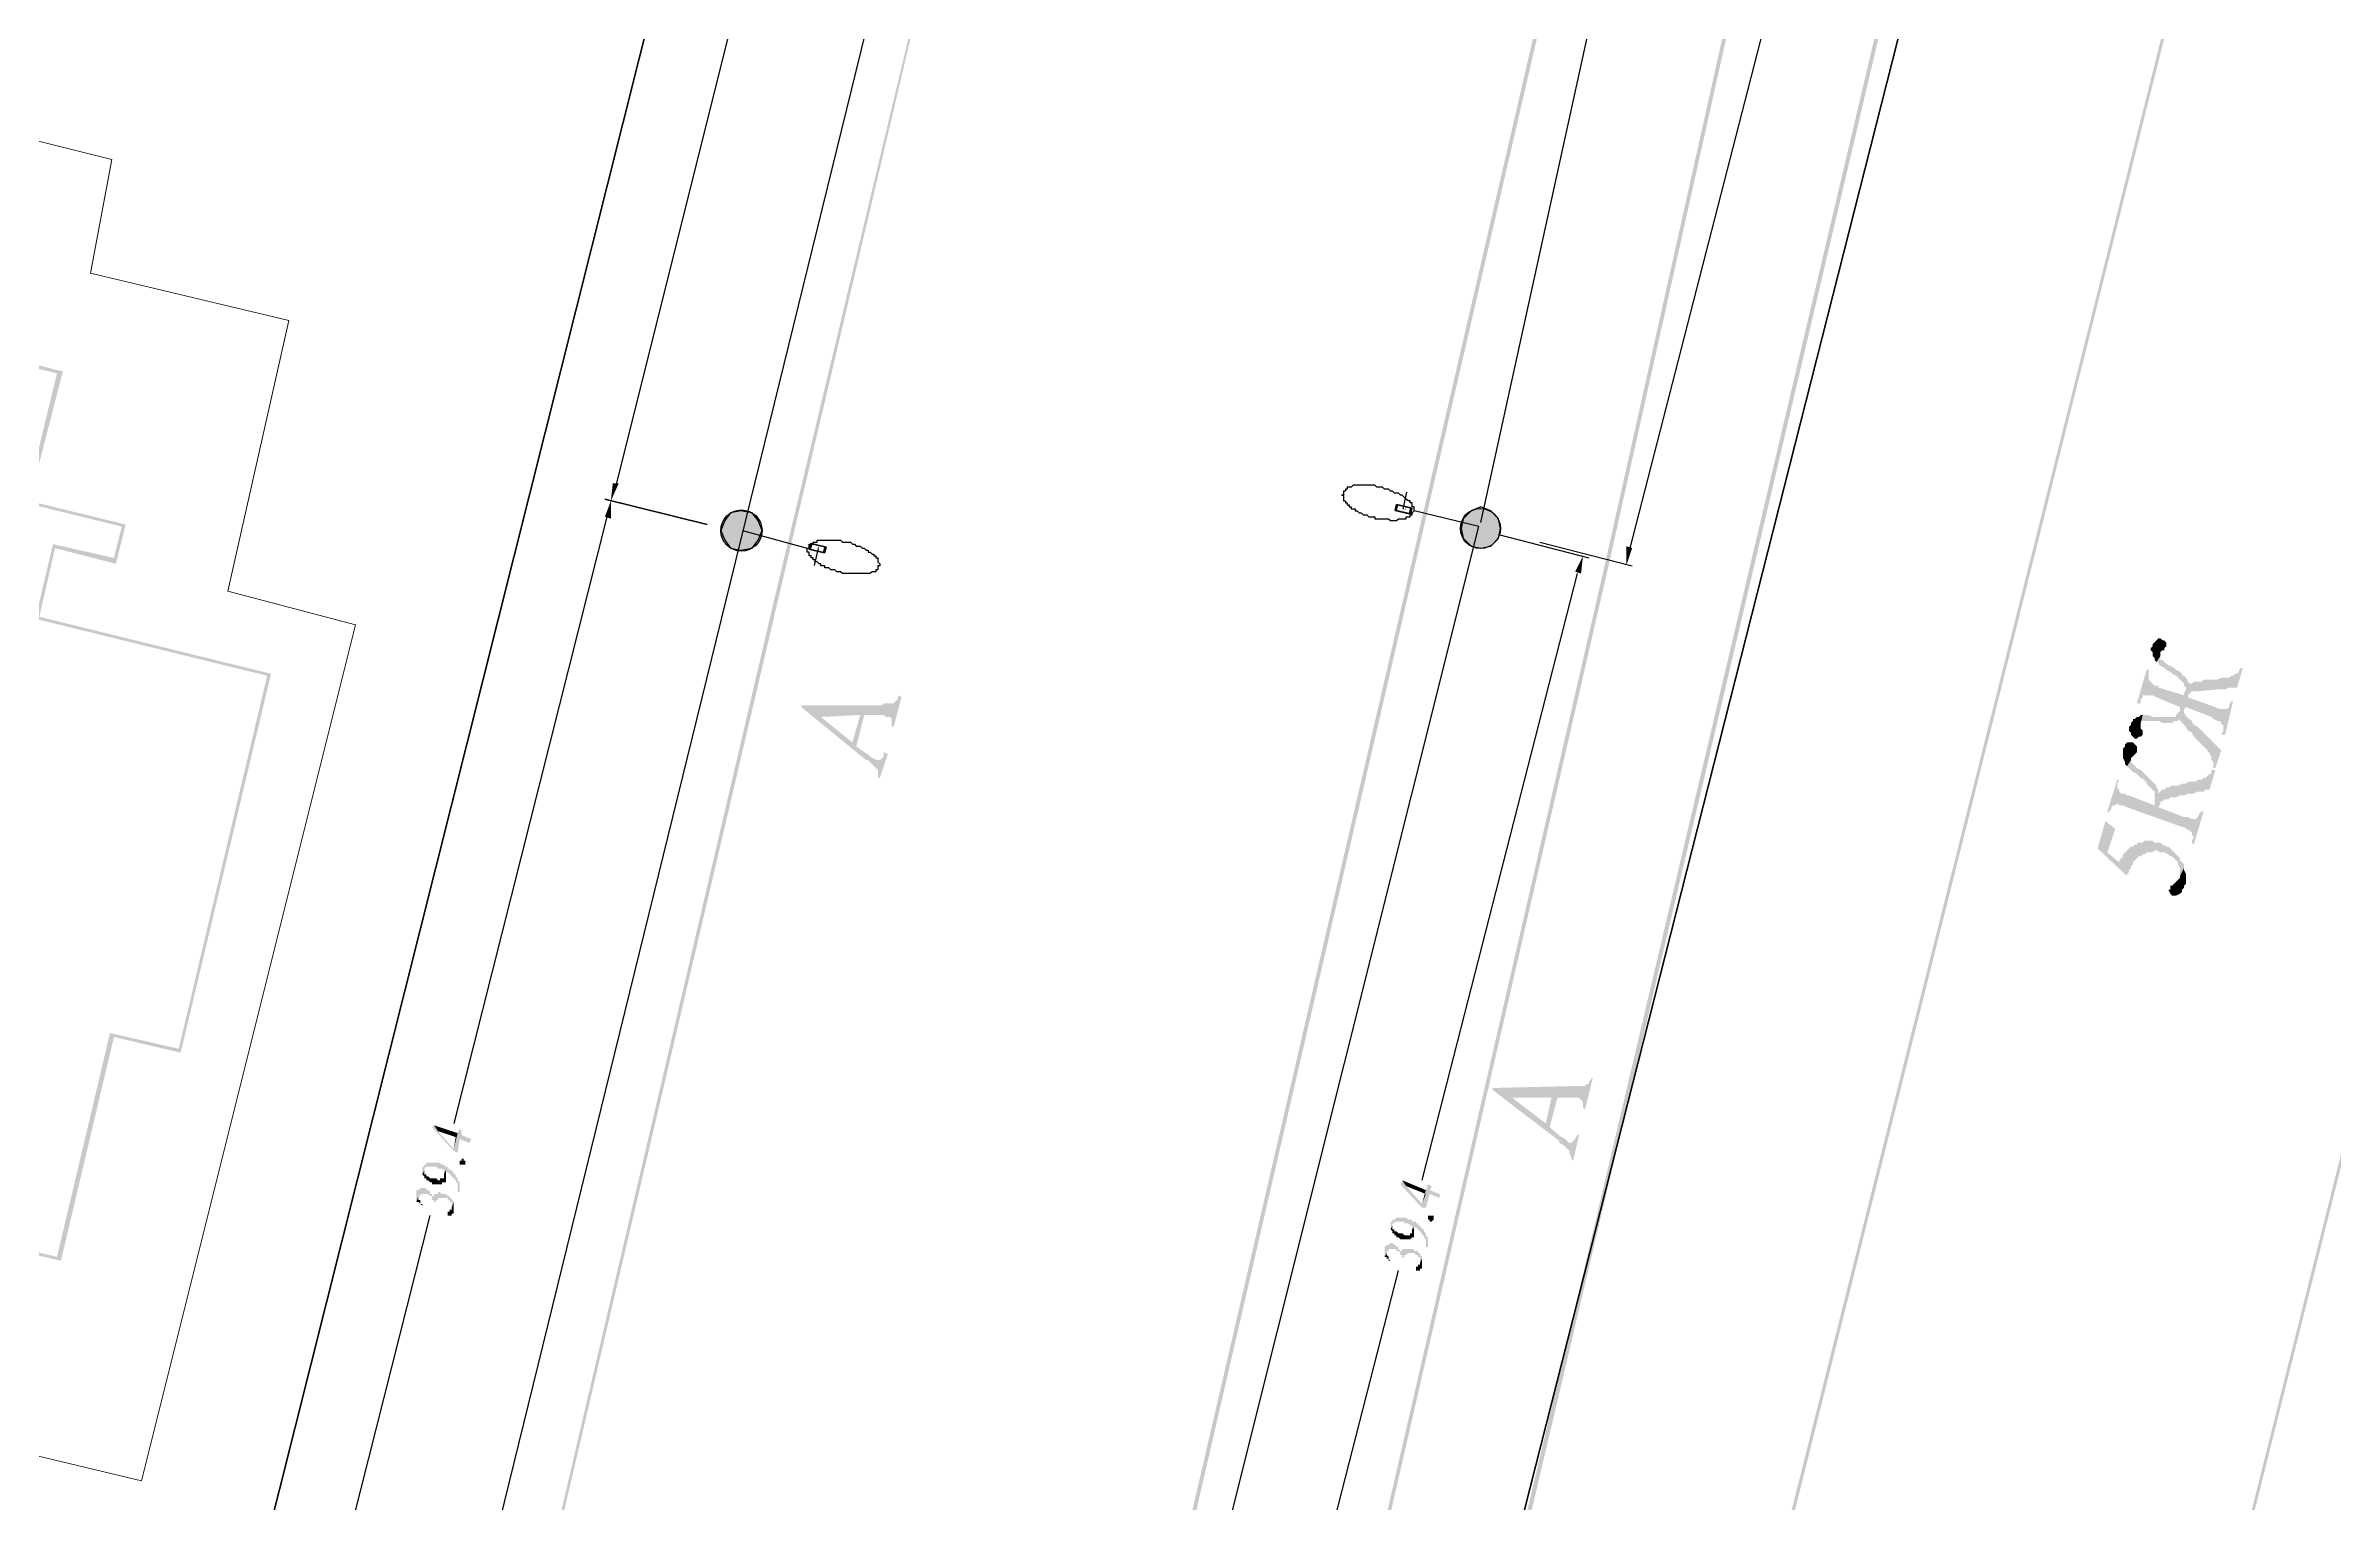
# Model space of a CAD drawing. Extents: x 243 to 885, y -99 to 1005.
# Drawn here: x 288 to 353.2, y -44.9 to -3.4 of the extents above; entities that cross this region are included whole.
import ezdxf

# ---------------------------------------------------------------- set-up
doc = ezdxf.new("R2010")
doc.units = 0
doc.header["$MEASUREMENT"] = 0
for name, color, linetype in [('DLXLUM01', 6, 'Continuous'), ('DLXLUMEX', 2, 'Continuous'), ('DLXSCENE', 7, 'Continuous'), ('PDF _Геометрия', 7, 'Continuous'), ('PDF _Сплошная заливка', 7, 'Continuous')]:
    doc.layers.add(name, color=color, linetype=linetype)

# ---------------------------------------------------------------- blocks, each defined once
blk = doc.blocks.new('*U22')
for p, q in [((-0.214, 0.137), (-0.253, -0.028)), ((-0.253, -0.028), (-0.214, 0.137)), ((-0.185, 0.13), (-0.224, -0.035)), ((-0.224, -0.035), (-0.185, 0.13)), ((-0.185, 0.13), (-0.214, 0.137)), ((0.195, 0.042), (-0.214, 0.137)), ((-0.214, 0.137), (-0.185, 0.13)), ((-0.214, 0.137), (0.195, 0.042)), ((0.224, 0.035), (-0.185, 0.13)), ((-0.185, 0.13), (0.224, 0.035)), ((0.156, -0.124), (0.195, 0.042)), ((0.195, 0.042), (0.156, -0.124)), ((0.185, -0.13), (0.224, 0.035)), ((0.224, 0.035), (0.185, -0.13)), ((0.224, 0.035), (0.195, 0.042)), ((0.195, 0.042), (0.224, 0.035)), ((-0.224, -0.035), (-0.253, -0.028)), ((-0.253, -0.028), (0.156, -0.124)), ((-0.253, -0.028), (-0.224, -0.035)), ((0.156, -0.124), (-0.253, -0.028)), ((-0.224, -0.035), (0.185, -0.13)), ((0.185, -0.13), (-0.224, -0.035)), ((0.156, -0.124), (0.185, -0.13)), ((0.185, -0.13), (0.156, -0.124))]:
    blk.add_line(p, q)
at = {"color": 1}
blk.add_line((-0.029, 0.007), (0.084, 0.494), dxfattribs=at)
at = {"layer": 'DLXLUMEX', "color": 7}
blk.add_text('1', height=0.1, dxfattribs=at).set_placement((0, 0))
blk = doc.blocks.new('*U33')
for p, q in [((-0.185, 0.13), (-0.224, -0.035)), ((-0.224, -0.035), (-0.185, 0.13)), ((-0.156, 0.124), (-0.195, -0.042)), ((-0.195, -0.042), (-0.156, 0.124)), ((0.224, 0.035), (-0.185, 0.13)), ((-0.156, 0.124), (-0.185, 0.13)), ((-0.185, 0.13), (0.224, 0.035)), ((-0.185, 0.13), (-0.156, 0.124)), ((0.253, 0.028), (-0.156, 0.124)), ((-0.156, 0.124), (0.253, 0.028)), ((0.185, -0.13), (0.224, 0.035)), ((0.224, 0.035), (0.185, -0.13)), ((0.214, -0.137), (0.253, 0.028)), ((0.253, 0.028), (0.214, -0.137)), ((0.224, 0.035), (0.253, 0.028)), ((0.253, 0.028), (0.224, 0.035)), ((-0.224, -0.035), (0.185, -0.13)), ((0.185, -0.13), (-0.224, -0.035)), ((-0.224, -0.035), (-0.195, -0.042)), ((-0.195, -0.042), (-0.224, -0.035)), ((-0.195, -0.042), (0.214, -0.137)), ((0.214, -0.137), (-0.195, -0.042)), ((0.185, -0.13), (0.214, -0.137)), ((0.214, -0.137), (0.185, -0.13))]:
    blk.add_line(p, q)
at = {"color": 1}
blk.add_line((0.029, -0.007), (-0.084, -0.494), dxfattribs=at)
at = {"layer": 'DLXLUMEX', "color": 7}
blk.add_text('1', height=0.1, dxfattribs=at).set_placement((0, 0))
blk = doc.blocks.new('*U46')
for p, q in [((177.326, 706.222), (0, 0)), ((33.147, -9.687), (212.825, 698.104))]:
    blk.add_line(p, q)

msp = doc.modelspace()

# ---------------------------------------------------------------- hatches: boundary and pattern name
at = {"layer": 'PDF _Сплошная заливка', "linetype": 'ByBlock', "transparency": 33554559}
h = msp.add_hatch(color=256, dxfattribs=at)
h.paths.add_polyline_path([(332.402, -18.186), (321.932, -63.763), (347.576, -69.698), (347.968, -72.441), (347.632, -75.409), (347.016, -76.921), (345.448, -78.88), (344.216, -79.44), (342.537, -80.168), (341.137, -80.28), (327.755, -77.145), (326.299, -76.193), (324.06, -74.401), (322.044, -72.329), (321.26, -70.817), (319.524, -67.122), (318.012, -61.803), (317.676, -58.667), (320.868, -44.67), (334.026, 12.218), (340.913, 42.061), (341.417, 43.461), (342.929, 45.701), (344.216, 46.149), (346.618, 45.561)])
h.paths.add_polyline_path([(346.724, 45.535), (354.743, 43.573), (354.743, 43.629), (346.736, 45.588), (346.736, 45.589), (346.734, 45.589), (344.216, 46.205), (342.873, 45.813), (341.305, 43.517), (340.801, 42.117), (333.914, 12.218), (320.756, -44.67), (317.565, -58.667), (317.9, -61.803), (319.412, -67.178), (321.148, -70.873), (321.932, -72.385), (324.004, -74.457), (326.243, -76.249), (327.755, -77.257), (341.081, -80.392), (342.537, -80.224), (344.272, -79.552), (345.504, -78.936), (347.128, -76.977), (347.688, -75.409), (348.08, -72.441), (347.688, -69.586), (322.044, -63.707), (332.514, -18.186)], flags=0)
for points in [[(350.656, 44.525), (350.544, 44.581), (344.664, 16.249), (329.211, -49.317), (326.467, -61.243), (328.539, -62.923), (346.96, -67.066), (346.96, -66.954), (328.595, -62.867), (326.579, -61.187), (329.323, -49.373), (344.776, 16.249)], [(308.102, -17.682), (308.27, -17.458), (308.382, -17.178), (308.27, -16.898), (308.102, -16.674), (307.766, -16.618), (307.486, -16.674), (307.318, -16.898), (307.206, -17.178), (307.318, -17.458), (307.486, -17.682), (307.766, -17.738)], [(329.155, -17.626), (329.379, -17.402), (329.435, -17.122), (329.379, -16.842), (329.155, -16.618), (328.875, -16.506), (328.595, -16.618), (328.371, -16.842), (328.315, -17.122), (328.371, -17.402), (328.595, -17.626), (328.875, -17.682)], [(348.024, -20.481), (347.968, -20.537), (347.968, -20.593), (348.024, -20.649), (348.024, -20.705), (348.024, -20.761), (348.08, -20.817), (348.08, -20.873), (348.136, -20.929), (348.248, -20.761), (348.248, -20.705), (348.248, -20.649), (348.304, -20.593), (348.36, -20.593), (348.36, -20.537), (348.416, -20.481), (348.416, -20.425), (348.416, -20.369), (348.36, -20.313), (348.304, -20.313), (348.248, -20.257), (348.192, -20.257), (348.136, -20.313), (348.08, -20.369), (348.024, -20.425)], [(348.136, -20.929), (348.192, -20.929), (348.192, -20.985), (348.248, -21.041), (348.36, -21.097), (348.416, -21.153), (348.528, -21.209), (348.584, -21.265), (348.696, -21.321), (348.752, -21.377), (348.808, -21.433), (348.864, -21.489), (348.92, -21.545), (348.92, -21.601), (348.976, -21.657), (348.976, -21.713), (348.92, -21.825), (348.752, -22.609), (348.808, -22.553), (348.808, -22.609), (348.864, -22.665), (348.92, -22.721), (348.976, -22.777), (349.032, -22.889), (349.144, -22.945), (349.2, -23.057), (349.256, -23.113), (349.312, -23.169), (349.368, -23.225), (349.424, -23.281), (349.48, -23.337), (349.536, -23.393), (349.592, -23.449), (349.592, -23.505), (349.648, -23.505), (349.648, -23.561), (349.704, -23.617), (349.704, -23.673), (349.704, -23.729), (349.76, -23.785), (349.76, -23.897), (349.76, -23.953), (349.816, -23.953), (349.984, -23.449), (349.368, -22.833), (349.312, -22.777), (349.2, -22.721), (349.144, -22.609), (349.088, -22.553), (349.032, -22.553), (349.032, -22.497), (348.976, -22.497), (348.976, -22.441), (348.92, -22.385), (348.92, -22.329), (348.92, -22.273), (349.032, -21.881), (349.144, -21.545), (349.088, -21.545), (349.032, -21.489), (348.976, -21.377), (348.92, -21.321), (348.864, -21.321), (348.864, -21.265), (348.808, -21.209), (348.696, -21.153), (348.64, -21.097), (348.528, -21.041), (348.416, -20.985), (348.36, -20.929), (348.304, -20.873), (348.248, -20.873), (348.248, -20.817), (348.248, -20.761)], [(347.856, -21.153), (347.576, -22.105), (347.688, -22.105), (347.688, -21.993), (347.744, -21.937), (347.744, -21.881), (347.8, -21.881), (347.856, -21.881), (347.968, -21.881), (348.024, -21.881), (348.136, -21.937), (348.808, -22.217), (348.808, -22.273), (348.92, -21.825), (348.92, -21.881), (348.192, -21.657), (348.192, -21.601), (348.08, -21.601), (348.024, -21.545), (347.968, -21.489), (347.912, -21.433), (347.912, -21.377), (347.912, -21.321), (347.912, -21.265), (347.912, -21.153)], [(349.144, -21.545), (349.032, -21.881), (349.088, -21.825), (349.144, -21.769), (349.2, -21.769), (349.256, -21.769), (349.872, -21.713), (349.984, -21.713), (350.096, -21.713), (350.208, -21.657), (350.264, -21.657), (350.32, -21.657), (350.376, -21.657), (350.432, -21.657), (350.6, -21.097), (350.544, -21.097), (350.488, -21.153), (350.488, -21.209), (350.432, -21.265), (350.376, -21.265), (350.32, -21.321), (350.264, -21.321), (350.208, -21.377), (350.152, -21.377), (350.096, -21.377), (349.984, -21.377), (349.872, -21.433), (349.816, -21.433), (349.76, -21.433), (349.648, -21.433), (349.592, -21.433), (349.48, -21.433), (349.424, -21.489), (349.368, -21.489), (349.312, -21.489), (349.256, -21.489), (349.2, -21.489)], [(309.502, -22.161), (310.062, -22.497), (311.181, -22.441), (310.958, -23.225), (311.293, -22.441), (311.685, -22.441), (311.741, -22.441), (311.853, -22.441), (311.909, -22.497), (311.965, -22.497), (312.021, -22.497), (312.077, -22.553), (312.077, -22.609), (312.077, -22.665), (312.077, -22.777), (312.133, -22.777), (312.357, -21.937), (312.301, -21.881), (312.245, -21.937), (312.245, -21.993), (312.189, -22.049), (312.133, -22.105), (312.077, -22.105), (312.021, -22.105), (311.965, -22.105), (311.853, -22.105), (311.797, -22.161)], [(309.502, -22.161), (309.502, -22.217), (311.349, -23.729), (311.405, -23.729), (311.461, -23.785), (311.517, -23.841), (311.573, -23.897), (311.629, -23.953), (311.685, -24.009), (311.685, -24.065), (311.685, -24.121), (311.685, -24.233), (311.741, -24.233), (311.965, -23.561), (311.853, -23.505), (311.853, -23.561), (311.853, -23.617), (311.797, -23.673), (311.741, -23.729), (311.629, -23.729), (311.573, -23.673), (311.517, -23.673), (311.461, -23.617), (311.069, -23.337), (311.293, -22.441), (310.958, -23.225), (310.062, -22.497)], [(347.744, -22.441), (347.688, -22.665), (347.688, -22.609), (347.8, -22.609), (347.856, -22.609), (347.912, -22.609), (348.024, -22.609), (348.136, -22.609), (348.192, -22.609), (348.304, -22.665), (348.416, -22.665), (348.472, -22.665), (348.528, -22.665), (348.584, -22.665), (348.64, -22.609), (348.752, -22.609), (348.92, -21.825), (348.808, -22.273), (348.808, -22.329), (348.752, -22.385), (348.696, -22.441), (348.696, -22.497), (348.64, -22.497), (348.528, -22.497), (348.472, -22.497), (348.416, -22.497), (348.36, -22.497), (348.248, -22.497), (348.136, -22.497), (348.08, -22.497), (348.024, -22.497), (347.912, -22.441), (347.856, -22.441), (347.8, -22.441)], [(349.032, -21.881), (348.92, -22.273), (348.976, -22.217), (349.704, -22.497), (349.76, -22.553), (349.872, -22.609), (349.928, -22.609), (349.984, -22.665), (349.984, -22.721), (350.04, -22.721), (350.04, -22.777), (350.04, -22.833), (350.04, -22.889), (349.984, -23.001), (350.096, -23.001), (350.32, -22.049), (350.264, -22.049), (350.208, -22.161), (350.208, -22.217), (350.152, -22.273), (350.096, -22.273), (350.04, -22.273), (349.984, -22.273), (349.928, -22.273), (349.816, -22.217), (349.032, -21.937)], [(347.408, -22.721), (347.352, -22.777), (347.352, -22.889), (347.408, -22.945), (347.408, -23.001), (347.464, -23.057), (347.52, -23.113), (347.576, -23.113), (347.632, -23.057), (347.688, -23.057), (347.744, -23.001), (347.744, -22.889), (347.688, -22.833), (347.688, -22.721), (347.688, -22.665), (347.744, -22.441), (347.688, -22.441), (347.632, -22.497), (347.576, -22.497), (347.52, -22.553), (347.464, -22.553), (347.464, -22.609), (347.408, -22.665)], [(347.184, -23.393), (347.184, -23.673), (347.24, -23.785), (347.24, -23.841), (347.296, -23.897), (347.408, -23.729), (347.408, -23.673), (347.464, -23.617), (347.52, -23.561), (347.576, -23.505), (347.576, -23.449), (347.576, -23.393), (347.576, -23.337), (347.52, -23.281), (347.464, -23.225), (347.408, -23.225), (347.352, -23.225), (347.296, -23.225), (347.24, -23.281), (347.24, -23.337)], [(347.296, -23.897), (347.352, -23.953), (347.408, -24.009), (347.464, -24.065), (347.576, -24.121), (347.632, -24.177), (347.688, -24.233), (347.8, -24.289), (347.8, -24.345), (347.856, -24.345), (347.856, -24.401), (347.912, -24.457), (347.968, -24.513), (348.024, -24.569), (348.08, -24.625), (348.08, -24.681), (348.08, -24.737), (348.08, -24.793), (348.08, -24.849), (348.08, -24.905), (348.08, -25.017), (348.192, -24.569), (348.136, -24.513), (348.136, -24.457), (348.08, -24.401), (348.024, -24.345), (347.968, -24.289), (347.912, -24.233), (347.856, -24.177), (347.8, -24.121), (347.744, -24.065), (347.688, -24.009), (347.576, -23.953), (347.52, -23.897), (347.464, -23.841), (347.408, -23.785), (347.408, -23.729)], [(348.304, -24.569), (348.192, -25.073), (348.248, -24.961), (348.248, -24.905), (348.304, -24.905), (348.36, -24.849), (348.416, -24.849), (348.472, -24.849), (348.528, -24.793), (348.584, -24.793), (348.696, -24.793), (348.808, -24.737), (348.92, -24.737), (349.032, -24.681), (349.144, -24.681), (349.2, -24.681), (349.312, -24.625), (349.368, -24.625), (349.424, -24.625), (349.48, -24.625), (349.536, -24.569), (349.592, -24.569), (349.648, -24.569), (349.816, -24.009), (349.76, -24.009), (349.704, -24.009), (349.704, -24.121), (349.648, -24.121), (349.592, -24.177), (349.536, -24.233), (349.48, -24.233), (349.424, -24.289), (349.368, -24.289), (349.312, -24.289), (349.256, -24.345), (349.2, -24.345), (349.144, -24.345), (349.032, -24.345), (348.976, -24.401), (348.864, -24.401), (348.752, -24.457), (348.696, -24.457), (348.584, -24.457), (348.472, -24.513), (348.416, -24.513), (348.36, -24.569)], [(347.016, -24.289), (346.736, -25.185), (346.792, -25.241), (346.792, -25.185), (346.848, -25.129), (346.848, -25.073), (346.904, -25.017), (346.96, -25.017), (347.016, -24.961), (347.072, -25.017), (347.184, -25.017), (347.296, -25.073), (348.864, -25.633), (348.92, -25.633), (348.976, -25.689), (349.088, -25.745), (349.144, -25.801), (349.144, -25.857), (349.2, -25.912), (349.144, -26.024), (349.144, -26.08), (349.2, -26.136), (349.48, -25.185), (349.424, -25.185), (349.368, -25.241), (349.312, -25.353), (349.256, -25.409), (349.2, -25.409), (349.144, -25.409), (349.032, -25.353), (348.92, -25.353), (348.192, -25.073), (348.304, -24.569), (348.248, -24.625), (348.192, -24.681), (348.192, -24.625), (348.192, -24.569), (348.08, -25.017), (347.352, -24.737), (347.296, -24.737), (347.24, -24.681), (347.128, -24.681), (347.072, -24.625), (347.072, -24.569), (347.016, -24.513), (347.016, -24.457), (347.016, -24.401), (347.072, -24.289)], [(346.68, -25.465), (346.456, -26.248), (347.296, -27.032), (347.296, -26.976), (347.352, -26.92), (347.352, -26.864), (347.408, -26.808), (347.408, -26.752), (347.464, -26.696), (347.464, -26.64), (347.52, -26.584), (347.576, -26.528), (347.632, -26.472), (347.688, -26.472), (347.744, -26.416), (347.8, -26.416), (347.856, -26.36), (347.912, -26.36), (348.024, -26.36), (348.08, -26.304), (348.136, -26.304), (348.248, -26.36), (348.304, -26.36), (348.36, -26.36), (348.472, -26.416), (348.528, -26.472), (348.584, -26.472), (348.64, -26.528), (348.696, -26.584), (348.752, -26.64), (348.752, -26.696), (348.808, -26.808), (348.808, -26.864), (348.808, -26.92), (348.808, -26.976), (348.808, -27.032), (348.92, -26.808), (348.92, -26.696), (348.864, -26.64), (348.808, -26.584), (348.808, -26.528), (348.752, -26.472), (348.696, -26.416), (348.64, -26.36), (348.584, -26.304), (348.528, -26.248), (348.472, -26.192), (348.416, -26.192), (348.304, -26.136), (348.248, -26.08), (348.192, -26.08), (348.08, -26.08), (348.024, -26.024), (347.968, -26.024), (347.856, -26.024), (347.8, -26.024), (347.744, -26.08), (347.688, -26.08), (347.576, -26.08), (347.576, -26.136), (347.52, -26.136), (347.464, -26.192), (347.408, -26.192), (347.352, -26.248), (347.296, -26.304), (347.24, -26.36), (347.184, -26.416), (347.184, -26.472), (347.128, -26.528), (347.072, -26.584), (347.072, -26.64), (346.736, -26.36), (346.96, -25.689)], [(348.528, -27.424), (348.472, -27.424), (348.528, -27.536), (348.584, -27.592), (348.64, -27.592), (348.696, -27.592), (348.808, -27.536), (348.864, -27.48), (348.864, -27.424), (348.92, -27.368), (348.92, -27.312), (348.976, -27.256), (348.976, -27.144), (348.976, -27.088), (348.976, -27.032), (348.976, -26.976), (348.92, -26.864), (348.92, -26.808), (348.808, -27.032), (348.808, -27.088), (348.752, -27.144), (348.696, -27.2), (348.64, -27.256), (348.584, -27.312), (348.528, -27.312), (348.528, -27.368)], [(329.211, -33.079), (329.771, -33.359), (330.89, -33.359), (330.723, -34.087), (331.058, -33.359), (331.45, -33.359), (331.506, -33.359), (331.562, -33.359), (331.674, -33.359), (331.73, -33.415), (331.786, -33.471), (331.786, -33.527), (331.786, -33.583), (331.786, -33.639), (331.842, -33.695), (332.066, -32.799), (332.01, -32.799), (332.01, -32.855), (331.954, -32.911), (331.954, -32.967), (331.898, -32.967), (331.842, -33.023), (331.786, -33.023), (331.674, -33.023), (331.618, -33.023), (331.506, -33.023)], [(329.211, -33.079), (329.211, -33.135), (331.114, -34.591), (331.114, -34.647), (331.226, -34.703), (331.282, -34.759), (331.338, -34.815), (331.394, -34.871), (331.394, -34.927), (331.45, -35.039), (331.45, -35.095), (331.506, -35.151), (331.674, -34.423), (331.618, -34.423), (331.562, -34.535), (331.506, -34.591), (331.45, -34.647), (331.394, -34.647), (331.338, -34.591), (331.282, -34.535), (331.17, -34.479), (330.835, -34.199), (331.058, -33.359), (330.723, -34.087), (329.771, -33.359)], [(299.031, -34.143), (298.975, -34.199), (299.591, -34.871), (299.703, -34.927), (299.759, -34.535), (300.039, -34.647), (300.095, -34.535), (299.815, -34.423), (299.815, -34.311), (299.759, -34.255), (299.703, -34.367), (299.591, -34.815), (299.143, -34.311)], [(299.031, -34.143), (299.143, -34.311), (299.647, -34.479), (299.591, -34.815), (299.703, -34.367)], [(298.695, -35.375), (298.695, -35.543), (298.751, -35.431), (298.751, -35.375), (298.807, -35.319), (298.863, -35.319), (298.919, -35.319), (298.975, -35.319), (299.031, -35.319), (299.087, -35.319), (299.143, -35.375), (299.199, -35.375), (299.255, -35.375), (299.311, -35.431), (299.311, -35.487), (299.311, -35.543), (299.367, -35.431), (299.367, -35.487), (299.423, -35.487), (299.479, -35.543), (299.535, -35.599), (299.591, -35.655), (299.647, -35.711), (299.647, -35.767), (299.703, -35.767), (299.703, -35.823), (299.703, -35.879), (299.703, -35.935), (299.703, -35.991), (299.703, -36.047), (299.759, -36.047), (299.759, -35.991), (299.759, -35.935), (299.759, -35.879), (299.759, -35.823), (299.759, -35.767), (299.703, -35.711), (299.703, -35.655), (299.647, -35.599), (299.647, -35.543), (299.591, -35.543), (299.591, -35.487), (299.535, -35.431), (299.479, -35.431), (299.479, -35.375), (299.423, -35.375), (299.423, -35.319), (299.367, -35.319), (299.311, -35.263), (299.255, -35.263), (299.199, -35.207), (299.143, -35.207), (299.087, -35.207), (299.031, -35.207), (298.975, -35.207), (298.919, -35.207), (298.863, -35.207), (298.807, -35.207), (298.807, -35.263), (298.751, -35.263), (298.751, -35.319), (298.695, -35.319)], [(299.759, -35.151), (299.815, -35.151), (299.815, -35.095), (299.871, -35.095), (299.871, -35.151), (299.927, -35.151), (299.927, -35.207), (299.927, -35.263), (299.871, -35.263), (299.815, -35.263), (299.759, -35.263), (299.759, -35.207), (299.759, -35.151)], [(298.695, -35.543), (298.751, -35.599), (298.751, -35.655), (298.807, -35.655), (298.807, -35.711), (298.863, -35.711), (298.919, -35.767), (298.975, -35.767), (298.975, -35.823), (299.031, -35.823), (299.087, -35.823), (299.143, -35.823), (299.199, -35.823), (299.255, -35.823), (299.255, -35.767), (299.311, -35.599), (299.311, -35.655), (299.255, -35.655), (299.199, -35.655), (299.199, -35.711), (299.143, -35.711), (299.087, -35.655), (299.031, -35.655), (298.975, -35.655), (298.919, -35.655), (298.863, -35.599), (298.807, -35.599), (298.807, -35.543), (298.751, -35.543), (298.751, -35.487), (298.751, -35.431)], [(299.311, -35.543), (299.311, -35.599), (299.255, -35.767), (299.311, -35.767), (299.367, -35.767), (299.367, -35.711), (299.367, -35.655), (299.367, -35.599), (299.367, -35.543), (299.367, -35.487), (299.367, -35.431)], [(326.635, -35.711), (326.579, -35.823), (327.195, -36.495), (327.307, -36.495), (327.419, -36.103), (327.699, -36.215), (327.699, -36.103), (327.419, -35.991), (327.475, -35.879), (327.363, -35.823), (327.307, -35.991), (327.195, -36.383), (326.747, -35.879)], [(326.635, -35.711), (326.747, -35.879), (327.307, -36.103), (327.195, -36.383), (327.307, -35.991)], [(298.527, -36.103), (298.527, -36.327), (298.583, -36.159), (298.639, -36.159), (298.639, -36.103), (298.695, -36.103), (298.751, -36.103), (298.807, -36.103), (298.863, -36.103), (298.919, -36.159), (298.975, -36.159), (298.975, -36.215), (298.975, -36.271), (299.031, -36.271), (299.031, -36.327), (299.031, -36.383), (299.031, -36.327), (299.087, -36.327), (299.087, -36.271), (299.143, -36.271), (299.143, -36.215), (299.199, -36.215), (299.255, -36.215), (299.311, -36.215), (299.367, -36.215), (299.423, -36.215), (299.423, -36.271), (299.479, -36.271), (299.479, -36.327), (299.535, -36.327), (299.535, -36.383), (299.535, -36.439), (299.535, -36.495), (299.591, -36.327), (299.535, -36.271), (299.535, -36.215), (299.479, -36.215), (299.479, -36.159), (299.423, -36.159), (299.367, -36.103), (299.311, -36.103), (299.255, -36.103), (299.199, -36.047), (299.143, -36.047), (299.143, -36.103), (299.087, -36.103), (299.031, -36.103), (299.031, -36.159), (298.975, -36.159), (298.975, -36.103), (298.919, -36.103), (298.919, -36.047), (298.863, -35.991), (298.807, -35.991), (298.807, -35.935), (298.751, -35.935), (298.695, -35.935), (298.639, -35.935), (298.583, -35.991), (298.527, -35.991), (298.527, -36.047)], [(298.527, -36.327), (298.583, -36.327), (298.639, -36.383), (298.695, -36.439), (298.695, -36.383), (298.639, -36.383), (298.639, -36.327), (298.639, -36.271), (298.583, -36.271), (298.583, -36.215), (298.583, -36.159)], [(299.423, -36.663), (299.423, -36.719), (299.479, -36.719), (299.535, -36.719), (299.535, -36.663), (299.591, -36.663), (299.591, -36.607), (299.591, -36.551), (299.591, -36.495), (299.591, -36.439), (299.591, -36.383), (299.591, -36.327), (299.535, -36.495), (299.535, -36.551), (299.479, -36.551), (299.479, -36.607), (299.423, -36.607)], [(326.299, -36.943), (326.299, -37.111), (326.355, -36.999), (326.355, -36.943), (326.411, -36.943), (326.411, -36.887), (326.467, -36.887), (326.523, -36.887), (326.579, -36.887), (326.635, -36.887), (326.691, -36.887), (326.691, -36.943), (326.747, -36.943), (326.803, -36.943), (326.859, -36.999), (326.915, -36.999), (326.915, -37.055), (326.915, -37.111), (326.971, -37.055), (327.027, -37.055), (327.083, -37.111), (327.139, -37.167), (327.195, -37.223), (327.195, -37.279), (327.251, -37.279), (327.251, -37.335), (327.307, -37.391), (327.307, -37.447), (327.307, -37.503), (327.307, -37.559), (327.307, -37.615), (327.363, -37.615), (327.363, -37.559), (327.363, -37.503), (327.363, -37.447), (327.363, -37.391), (327.363, -37.335), (327.307, -37.279), (327.307, -37.223), (327.251, -37.167), (327.251, -37.111), (327.195, -37.111), (327.195, -37.055), (327.139, -37.055), (327.139, -36.999), (327.083, -36.999), (327.083, -36.943), (327.027, -36.943), (327.027, -36.887), (326.971, -36.887), (326.915, -36.887), (326.915, -36.831), (326.859, -36.831), (326.803, -36.831), (326.747, -36.775), (326.691, -36.775), (326.635, -36.775), (326.579, -36.775), (326.523, -36.775), (326.467, -36.775), (326.411, -36.831), (326.355, -36.831), (326.355, -36.887), (326.299, -36.887)], [(326.299, -37.111), (326.355, -37.167), (326.355, -37.223), (326.411, -37.223), (326.411, -37.279), (326.467, -37.279), (326.467, -37.335), (326.523, -37.335), (326.579, -37.391), (326.635, -37.391), (326.691, -37.391), (326.747, -37.391), (326.803, -37.391), (326.859, -37.391), (326.915, -37.167), (326.915, -37.223), (326.859, -37.223), (326.859, -37.279), (326.803, -37.279), (326.747, -37.279), (326.691, -37.279), (326.635, -37.223), (326.579, -37.223), (326.523, -37.223), (326.467, -37.167), (326.411, -37.167), (326.411, -37.111), (326.355, -37.111), (326.355, -37.055), (326.355, -36.999)], [(326.915, -37.111), (326.915, -37.167), (326.859, -37.391), (326.915, -37.335), (326.971, -37.335), (326.971, -37.279), (326.971, -37.223), (326.971, -37.167), (326.971, -37.111), (326.971, -37.055)], [(327.363, -36.775), (327.363, -36.719), (327.419, -36.719), (327.475, -36.719), (327.531, -36.719), (327.531, -36.775), (327.531, -36.831), (327.475, -36.887), (327.419, -36.887), (327.419, -36.831), (327.363, -36.831), (327.363, -36.775)], [(326.131, -37.671), (326.131, -37.895), (326.187, -37.783), (326.187, -37.727), (326.243, -37.727), (326.243, -37.671), (326.299, -37.671), (326.355, -37.671), (326.411, -37.671), (326.467, -37.671), (326.467, -37.727), (326.523, -37.727), (326.579, -37.783), (326.579, -37.839), (326.635, -37.839), (326.635, -37.895), (326.635, -37.951), (326.635, -38.007), (326.635, -37.951), (326.691, -37.895), (326.691, -37.839), (326.747, -37.839), (326.803, -37.783), (326.859, -37.783), (326.915, -37.783), (326.971, -37.783), (327.027, -37.839), (327.083, -37.839), (327.083, -37.895), (327.139, -37.895), (327.139, -37.951), (327.139, -38.007), (327.139, -38.063), (327.195, -37.951), (327.195, -37.895), (327.139, -37.839), (327.139, -37.783), (327.083, -37.783), (327.083, -37.727), (327.027, -37.727), (326.971, -37.727), (326.971, -37.671), (326.915, -37.671), (326.859, -37.671), (326.803, -37.671), (326.747, -37.671), (326.691, -37.671), (326.635, -37.671), (326.635, -37.727), (326.579, -37.727), (326.523, -37.671), (326.523, -37.615), (326.467, -37.615), (326.467, -37.559), (326.411, -37.559), (326.355, -37.503), (326.299, -37.503), (326.243, -37.559), (326.187, -37.559), (326.131, -37.615)], [(326.131, -37.895), (326.187, -37.895), (326.187, -37.951), (326.243, -37.951), (326.243, -38.007), (326.299, -38.007), (326.243, -37.951), (326.243, -37.895), (326.187, -37.839), (326.187, -37.783)], [(327.027, -38.231), (327.027, -38.287), (327.083, -38.287), (327.139, -38.287), (327.139, -38.231), (327.195, -38.231), (327.195, -38.175), (327.195, -38.119), (327.195, -38.063), (327.195, -38.007), (327.195, -37.951), (327.139, -38.063), (327.139, -38.119), (327.083, -38.119), (327.083, -38.175), (327.027, -38.175)]]:
    msp.add_hatch(color=256, dxfattribs=at).paths.add_polyline_path(points)
h = msp.add_hatch(color=256, dxfattribs=at)
h.paths.add_polyline_path([(336.434, -62.363), (337.162, -59.115), (334.474, -58.499), (351.999, 11.378), (364.205, 8.13), (346.792, -61.299), (340.633, -59.899), (339.905, -63.091)])
h.paths.add_polyline_path([(337.05, -59.171), (336.322, -62.419), (340.017, -63.203), (340.689, -60.011), (346.848, -61.411), (364.317, 8.186), (351.943, 11.49), (334.362, -58.555)], flags=0)
h = msp.add_hatch(color=256, dxfattribs=at)
h.paths.add_polyline_path([(301.292, -50.988), (300.375, -54.916), (297.744, -59.395), (294.496, -63.091), (291.696, -64.882), (288.729, -65.722), (284.865, -66.394), (282.402, -66.282), (279.042, -65.722), (277.419, -65.386), (276.467, -63.371), (276.131, -61.467), (275.795, -59.899), (276.131, -58.107), (276.747, -56.82), (292.872, -60.179), (295.448, -49.597)])
h.paths.add_polyline_path([(295.392, -49.485), (292.76, -60.067), (276.747, -56.708), (276.019, -58.051), (275.739, -59.899), (276.019, -61.523), (276.411, -63.427), (277.307, -65.442), (278.986, -65.778), (282.346, -66.394), (284.865, -66.506), (288.729, -65.778), (291.752, -64.994), (294.552, -63.203), (297.8, -59.451), (300.431, -54.972), (308.83, -19.194), (313.029, -1.388), (312.805, 0.516), (312.077, 2.027), (310.678, 3.035), (308.662, 3.595), (308.606, 3.483), (310.622, 2.923), (311.965, 1.971), (312.693, 0.516), (312.973, -1.388), (308.718, -19.194), (301.317, -50.882)], flags=0)
h = msp.add_hatch(color=256, dxfattribs=at)
h.paths.add_polyline_path([(266.444, -13.202), (265.884, -15.778), (264.205, -15.386), (263.757, -17.458), (255.918, -15.554), (252.614, -29.496), (255.47, -30.168), (254.742, -33.303), (261.181, -34.759), (260.789, -36.327), (265.716, -37.447), (266.052, -36.047), (267.62, -36.383), (267.228, -37.783), (268.292, -38.007), (268.684, -36.663), (278.314, -38.959), (279.098, -35.823), (288.393, -38.007), (289.905, -31.624), (291.808, -32.072), (294.384, -21.265), (287.777, -19.641), (288.225, -17.682), (289.961, -18.13), (290.241, -17.01), (287.497, -16.338), (288.449, -12.642), (281.618, -10.963), (282.346, -7.771), (268.516, -4.412), (267.452, -8.835), (271.427, -9.787), (270.644, -13.09), (265.044, -11.747), (264.82, -12.81)])
h.paths.add_polyline_path([(265.94, -15.946), (266.556, -13.146), (264.932, -12.754), (265.156, -11.859), (270.7, -13.202), (271.539, -9.675), (267.564, -8.723), (268.572, -4.524), (282.234, -7.883), (281.506, -11.019), (288.281, -12.698), (287.385, -16.394), (290.129, -17.066), (289.905, -17.962), (288.169, -17.57), (287.665, -19.697), (294.272, -21.321), (291.752, -31.96), (289.793, -31.512), (288.281, -37.895), (279.042, -35.711), (278.258, -38.791), (268.628, -36.551), (268.236, -37.895), (267.34, -37.671), (267.732, -36.327), (265.996, -35.935), (265.66, -37.279), (260.957, -36.215), (261.293, -34.703), (254.854, -33.247), (255.638, -30.056), (252.726, -29.384), (256.03, -15.666), (263.813, -17.57), (264.317, -15.498)], flags=0)

# ---------------------------------------------------------------- linework, layer by layer
at = {"layer": 'PDF _Геометрия', "color": 3, "linetype": 'ByBlock', "lineweight": 25}
msp.add_lwpolyline([(545.057, 1000.691), (599.929, 988.931), (493.714, 678.461), (504.407, 641.447), (324.731, -66.338), (291.584, -56.652), (468.909, 649.565), (472.101, 649.565), (480.667, 670.736), (470.477, 695.258)], close=True, dxfattribs=at)
at = {"layer": 'PDF _Геометрия', "color": 1, "linetype": 'ByBlock', "lineweight": 25}
for points in [[(318.068, 24.48), (298.415, -55.532)], [(328.875, -16.954), (336.994, 20.113)], [(319.244, -55.308), (328.819, -17.066)]]:
    msp.add_lwpolyline(points, dxfattribs=at)
at = {"layer": 'PDF _Геометрия', "linetype": 'ByBlock', "lineweight": 18}
msp.add_lwpolyline([(284.474, 1.635), (286.209, 8.578), (283.522, 7.906), (280.33, 6.619), (276.131, 3.819), (268.348, -1.22), (289.849, -6.595), (289.233, -9.843), (294.888, -11.187), (293.152, -18.914), (296.792, -19.865), (290.689, -44.278), (278.258, -41.31), (278.034, -42.318), (258.941, -37.335), (259.613, -34.367)], dxfattribs=at)
at = {"layer": 'PDF _Геометрия', "linetype": 'ByBlock', "lineweight": 25}
for points in [[(304.239, -15.834), (308.998, 3.203)], [(333.13, -17.682), (337.442, -0.884)], [(303.959, -16.786), (299.591, -34.087)], [(328.819, -17.066), (326.971, -16.618)], [(307.822, -17.178), (309.67, -17.682)], [(329.379, -17.29), (331.954, -17.962)], [(330.555, -17.514), (333.186, -18.186)], [(331.618, -18.41), (327.195, -35.711)], [(294.552, -54.02), (298.919, -36.719)], [(322.1, -55.588), (326.523, -38.287)]]:
    msp.add_lwpolyline(points, dxfattribs=at)
for points in [[(303.903, -16.282), (306.814, -17.01)], [(324.955, -16.114), (324.955, -16.17), (324.899, -16.17), (324.955, -16.17), (324.955, -16.226), (324.955, -16.282), (324.955, -16.338), (325.011, -16.338), (325.011, -16.394), (325.067, -16.394), (325.067, -16.45), (325.123, -16.45), (325.123, -16.506), (325.179, -16.506), (325.179, -16.562), (325.235, -16.562), (325.291, -16.562), (325.291, -16.618), (325.347, -16.618), (325.403, -16.674), (325.459, -16.674), (325.515, -16.73), (325.571, -16.73), (325.627, -16.73), (325.683, -16.786), (325.739, -16.786), (325.795, -16.786), (325.851, -16.786), (325.851, -16.842), (325.907, -16.842), (325.963, -16.842), (326.019, -16.842), (326.075, -16.842), (326.131, -16.842), (326.187, -16.842), (326.243, -16.842), (326.299, -16.898), (326.355, -16.898), (326.411, -16.898), (326.467, -16.898), (326.523, -16.842), (326.579, -16.842), (326.635, -16.842), (326.691, -16.842), (326.747, -16.842), (326.747, -16.786), (326.803, -16.786), (326.859, -16.786), (326.859, -16.73), (326.915, -16.73), (326.915, -16.674), (326.971, -16.618), (326.971, -16.562), (326.971, -16.506), (326.915, -16.506), (326.915, -16.45), (326.915, -16.394), (326.859, -16.394), (326.859, -16.338), (326.803, -16.338), (326.747, -16.282), (326.691, -16.226), (326.635, -16.17), (326.579, -16.17), (326.523, -16.114), (326.467, -16.114), (326.411, -16.114), (326.355, -16.058), (326.299, -16.058), (326.243, -16.002), (326.187, -16.002), (326.131, -16.002), (326.075, -15.946), (326.019, -15.946), (325.963, -15.946), (325.907, -15.946), (325.851, -15.89), (325.795, -15.89), (325.739, -15.89), (325.683, -15.89), (325.627, -15.89), (325.571, -15.89), (325.515, -15.89), (325.459, -15.89), (325.403, -15.89), (325.347, -15.89), (325.291, -15.89), (325.235, -15.89), (325.179, -15.946), (325.123, -15.946), (325.067, -15.946), (325.067, -16.002), (325.011, -16.002), (325.011, -16.058), (324.955, -16.058)], [(308.382, -17.178), (308.27, -16.898), (308.102, -16.674), (307.766, -16.618), (307.486, -16.674), (307.318, -16.898), (307.206, -17.178), (307.318, -17.458), (307.486, -17.682), (307.766, -17.738), (308.102, -17.682), (308.27, -17.458)], [(308.382, -17.178), (308.27, -16.898), (308.102, -16.674), (307.766, -16.618), (307.486, -16.674), (307.318, -16.898), (307.206, -17.178), (307.318, -17.458), (307.486, -17.682), (307.766, -17.738), (308.102, -17.682), (308.27, -17.458)], [(329.435, -17.122), (329.379, -16.842), (329.155, -16.618), (328.875, -16.506), (328.595, -16.618), (328.371, -16.842), (328.315, -17.122), (328.371, -17.402), (328.595, -17.626), (328.875, -17.682), (329.155, -17.626), (329.379, -17.402), (329.435, -17.122), (329.379, -16.842), (329.155, -16.618), (328.875, -16.506), (328.595, -16.618), (328.371, -16.842), (328.315, -17.122), (328.371, -17.402), (328.595, -17.626), (328.875, -17.682), (329.155, -17.626), (329.379, -17.402)], [(311.685, -18.186), (311.685, -18.298), (311.629, -18.298), (311.629, -18.354), (311.573, -18.354), (311.517, -18.354), (311.461, -18.41), (311.405, -18.41), (311.349, -18.41), (311.293, -18.41), (311.237, -18.41), (311.181, -18.41), (311.125, -18.41), (311.069, -18.41), (311.014, -18.41), (310.958, -18.41), (310.902, -18.41), (310.846, -18.41), (310.79, -18.41), (310.734, -18.41), (310.678, -18.41), (310.622, -18.354), (310.566, -18.354), (310.51, -18.354), (310.454, -18.298), (310.398, -18.298), (310.342, -18.298), (310.286, -18.242), (310.23, -18.242), (310.174, -18.242), (310.174, -18.186), (310.118, -18.186), (310.062, -18.186), (310.062, -18.13), (310.006, -18.13), (309.95, -18.074), (309.894, -18.074), (309.894, -18.018), (309.838, -18.018), (309.838, -17.962), (309.782, -17.962), (309.782, -17.906), (309.726, -17.906), (309.726, -17.85), (309.726, -17.794), (309.67, -17.794), (309.67, -17.738), (309.67, -17.682), (309.726, -17.682), (309.726, -17.626), (309.726, -17.57), (309.782, -17.57), (309.838, -17.57), (309.838, -17.514), (309.894, -17.514), (309.95, -17.514), (309.95, -17.458), (310.006, -17.458), (310.062, -17.458), (310.118, -17.458), (310.174, -17.458), (310.23, -17.458), (310.286, -17.458), (310.342, -17.458), (310.398, -17.458), (310.454, -17.458), (310.51, -17.458), (310.566, -17.458), (310.622, -17.458), (310.678, -17.514), (310.734, -17.514), (310.79, -17.514), (310.846, -17.514), (310.902, -17.514), (310.958, -17.57), (311.014, -17.57), (311.069, -17.626), (311.125, -17.626), (311.181, -17.626), (311.237, -17.682), (311.293, -17.682), (311.349, -17.738), (311.405, -17.738), (311.405, -17.794), (311.461, -17.794), (311.517, -17.85), (311.573, -17.85), (311.573, -17.906), (311.629, -17.906), (311.629, -17.962), (311.685, -17.962), (311.685, -18.018), (311.685, -18.074), (311.741, -18.13), (311.741, -18.186)]]:
    msp.add_lwpolyline(points, close=True, dxfattribs=at)
for centre, radius in [((307.794, -17.181), 0.588), ((328.864, -17.122), 0.571), ((328.864, -17.122), 0.571)]:
    msp.add_circle(centre, radius, dxfattribs=at)
at = {"layer": 'PDF _Сплошная заливка', "linetype": 'ByBlock', "lineweight": 25, "transparency": 33554559}
for points in [[(304.127, -15.834), (304.295, -15.834), (304.071, -16.338)], [(303.903, -16.786), (304.071, -16.842), (304.071, -16.338)], [(331.562, -18.354), (331.73, -18.41), (331.786, -17.906)], [(333.018, -17.626), (333.186, -17.682), (333.018, -18.186)]]:
    msp.add_solid(points, dxfattribs=at)

# ---------------------------------------------------------------- block references
at = {"layer": 'DLXLUM01'}
for name, p in [('*U22', (326.684, -16.577)), ('*U33', (309.953, -17.681))]:
    msp.add_blockref(name, p, dxfattribs=at)
at = {"layer": 'DLXSCENE'}
msp.add_blockref('*U46', (291.582, -56.659), dxfattribs=at)

doc.saveas('drawing.dxf')
